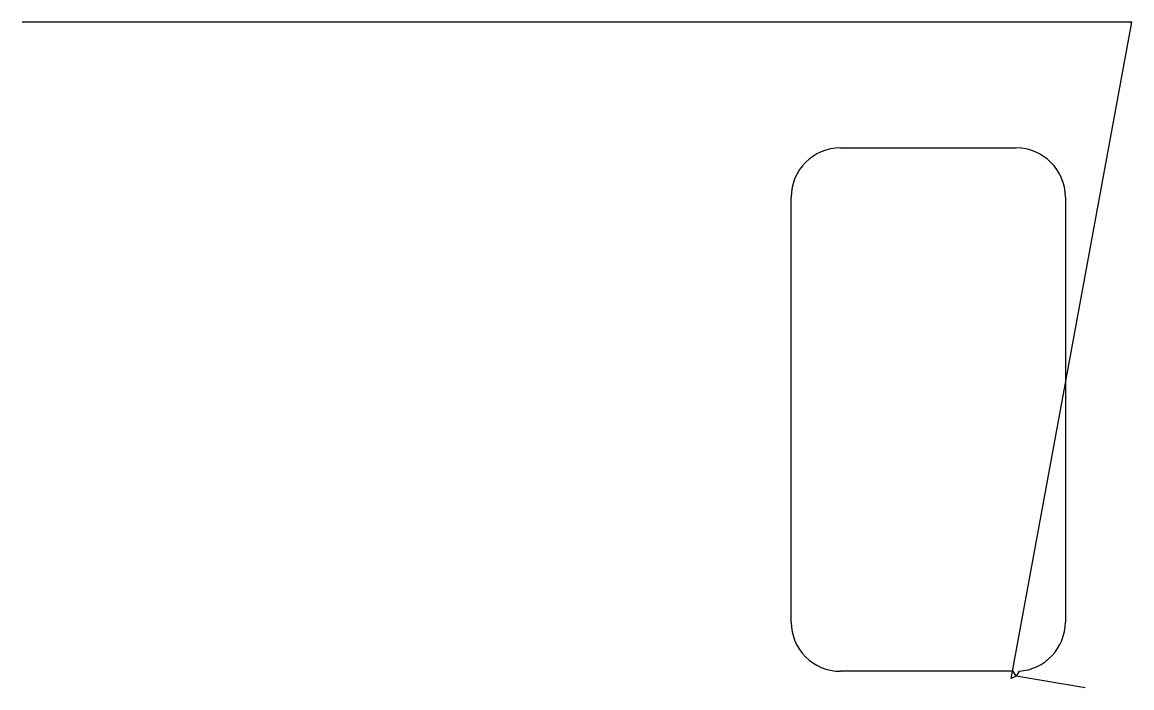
# Model space of a CAD drawing. Header units: metres. Extents: x 12 to 587, y 103 to 448.
import ezdxf

# ---------------------------------------------------------------- set-up
doc = ezdxf.new("R2010")
doc.units = ezdxf.units.M

msp = doc.modelspace()

# ---------------------------------------------------------------- linework, layer by layer
at = {"layer": 'TOOL_0'}
for p, q in [((13.006, 447.929), (12.006, 447.929)), ((585.6, 447.929), (13.006, 447.929)), ((524.076, 107.998), (586.6, 447.929)), ((586.6, 447.929), (585.6, 447.929)), ((585.6, 447.929), (586.6, 447.929)), ((586.6, 447.929), (585.6, 447.929)), ((435.686, 382.812), (526.686, 382.812)), ((410.186, 137.312), (410.186, 357.312)), ((552.186, 357.312), (552.186, 137.312)), ((525.186, 111.812), (435.686, 111.812)), ((526.725, 109.234), (524.076, 107.998)), ((526.724, 109.234), (525.186, 111.812)), ((562.529, 103.244), (526.724, 109.234)), ((528.186, 111.856), (526.725, 109.234))]:
    msp.add_line(p, q, dxfattribs=at)
for centre, start, end in [((435.686, 357.312), 90, 180), ((526.686, 357.312), 0, 90), ((435.686, 137.312), 180, 270), ((526.686, 137.312), 273.372266, 0)]:
    msp.add_arc(centre, 25.5, start, end, dxfattribs=at)

doc.saveas('drawing.dxf')
